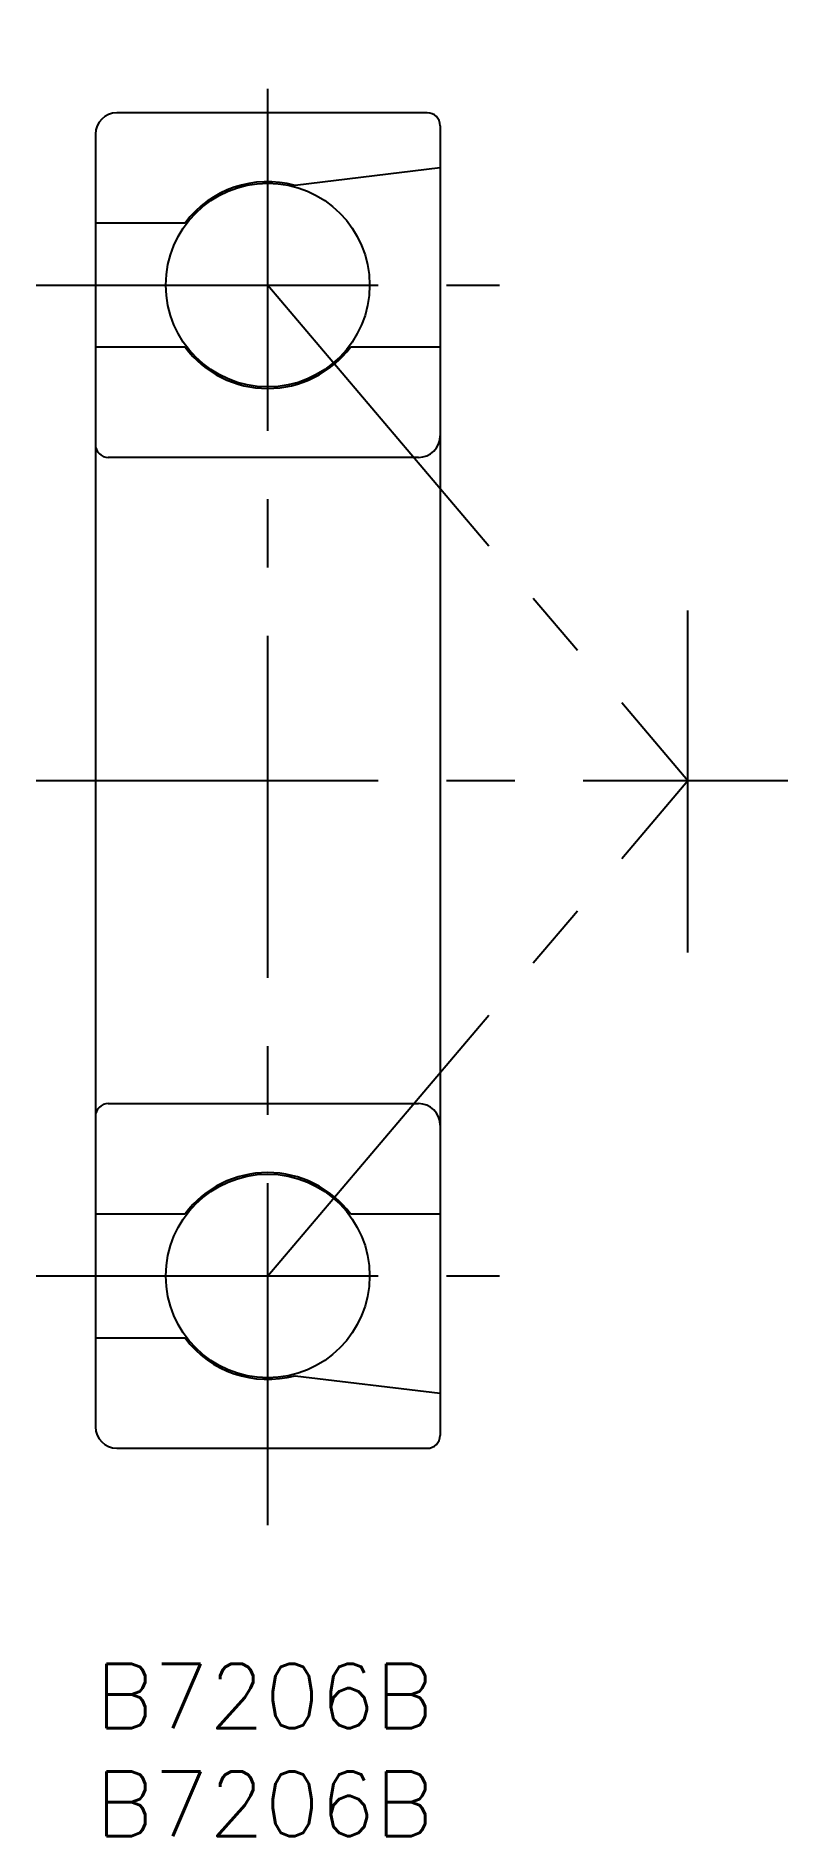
# Model space of a CAD drawing. Extents: x -2.8 to 32.1, y -8 to 75.6.
import ezdxf

# ---------------------------------------------------------------- set-up
doc = ezdxf.new("R2010")
doc.units = 0
doc.header["$LTSCALE"] = 0.5
doc.linetypes.add('CENTER', pattern=[50.8, 31.75, -6.35, 6.35, -6.35])
for name, color, linetype in [('MSM_CENTER', 1, 'CENTER'), ('MSM_CONTINUOUS', 7, 'CONTINUOUS'), ('MSM_PART_NUMBER', 7, 'CONTINUOUS')]:
    doc.layers.add(name, color=color, linetype=linetype)
doc.styles.get("Standard").update_dxf_attribs({"font": 'txt.shx', "height": 3, "bigfont": 'bigfont.shx'})

msp = doc.modelspace()

# ---------------------------------------------------------------- linework, layer by layer
at = {"layer": 'MSM_CENTER'}
for p, q in [((8, 6.437), (8, 75.563)), ((-2.755, 64), (18.755, 64)), ((8, 64), (27.5, 41)), ((27.5, 33.013), (27.5, 48.987)), ((-2.755, 41), (32.144, 41)), ((8, 18), (27.5, 41)), ((-2.755, 18), (18.755, 18))]:
    msp.add_line(p, q, dxfattribs=at)
at = {"layer": 'MSM_CONTINUOUS'}
for p, q in [((15.4, 72), (1, 72)), ((16, 71.4), (16, 10.6)), ((0, 71), (0, 11)), ((16, 69.442), (9.266, 68.63)), ((4.16, 66.88), (0, 66.88)), ((4.16, 61.12), (0, 61.12)), ((16, 61.12), (11.84, 61.12)), ((15, 56), (0.6, 56)), ((0.6, 26), (15, 26)), ((0, 20.88), (4.16, 20.88)), ((11.84, 20.88), (16, 20.88)), ((0, 15.12), (4.16, 15.12)), ((9.266, 13.37), (16, 12.558)), ((1, 10), (15.4, 10))]:
    msp.add_line(p, q, dxfattribs=at)
for centre in [(8, 64), (8, 18)]:
    msp.add_circle(centre, 4.728, dxfattribs=at)
for centre, radius, start, end in [((1, 71), 1, 90, 180), ((15.4, 71.4), 0.6, 0, 90), ((8, 64), 4.8, 74.70563, 143.1301), ((8, 64), 4.8, 216.8699, 323.1301), ((15, 57), 1, 270, 0), ((0.6, 56.6), 0.6, 180, 270), ((0.6, 25.4), 0.6, 90, 180), ((15, 25), 1, 0, 90), ((8, 18), 4.8, 36.8699, 143.1301), ((8, 18), 4.8, 216.8699, 285.29437), ((1, 11), 1, 180, 270), ((15.4, 10.6), 0.6, 270, 360)]:
    msp.add_arc(centre, radius, start, end, dxfattribs=at)

# ---------------------------------------------------------------- texts
at = {"layer": 'MSM_PART_NUMBER'}
for p in [(0, -3), (0, -8)]:
    msp.add_text('B7206B', height=3, dxfattribs=at).set_placement(p)

doc.saveas('drawing.dxf')
